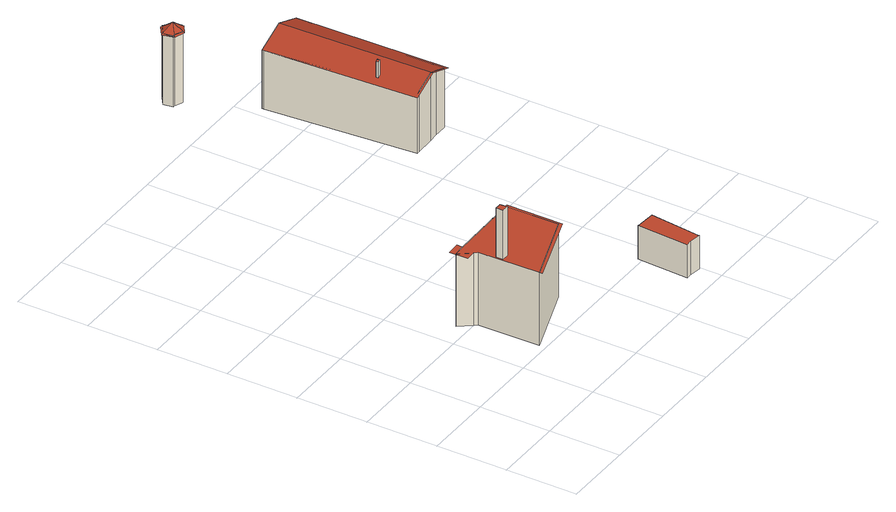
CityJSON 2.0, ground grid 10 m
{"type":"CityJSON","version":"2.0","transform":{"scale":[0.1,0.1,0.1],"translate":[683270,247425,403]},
"CityObjects":{
"building1":{"type":"Building","attributes":{"Region":8,"QualitaetStatus":1,"class":"BB01"},"children":["building1-1","building1-2"]},
"building1-1":{"type":"BuildingPart","attributes":{"Geomtype":1},"parents":["building1"],"geometry":[{"type":"MultiSurface","lod":"2","boundaries":[[[0,1,2,3,4,5,6]],[[4,7,8,5]],[[3,9,7,4]],[[2,10,9,3]],[[1,11,10,2]],[[0,12,11,1]],[[6,13,12,0]],[[5,8,13,6]],[[14,15,9,16,17,18,11,12,19]]],"semantics":{"surfaces":[{"type":"GroundSurface"},{"type":"WallSurface"},{"type":"RoofSurface"}],"values":[0,1,1,1,1,1,1,1,2]}}]},
"building1-2":{"type":"BuildingPart","attributes":{"Geomtype":2},"parents":["building1"],"geometry":[{"type":"MultiSurface","lod":"2","boundaries":[[[20,21,22,23]],[[24,20,23,25]],[[26,24,25,27]],[[21,26,27,22]],[[24,26,21,20]]],"semantics":{"surfaces":[{"type":"WallSurface"},{"type":"RoofSurface"}],"values":[0,0,0,0,1]}}]},
"building2":{"type":"Building","attributes":{"Region":8,"QualitaetStatus":1,"class":"BB00"},"children":["building2-1"]},
"building2-1":{"type":"BuildingPart","attributes":{"Geomtype":1},"parents":["building2"],"geometry":[{"type":"MultiSurface","lod":"2","boundaries":[[[28,29,30,31,32,33,34,35,36,37,38,39]],[[35,40,41,36]],[[34,42,40,35]],[[33,43,42,34]],[[32,44,43,33]],[[31,45,44,32]],[[30,46,45,31]],[[29,47,46,30]],[[28,48,47,29]],[[39,49,48,28]],[[38,50,49,39]],[[37,51,50,38]],[[36,41,51,37]],[[52,53,54]],[[55,52,54]],[[56,55,54]],[[57,56,54]],[[58,57,54]],[[53,58,54]]],"semantics":{"surfaces":[{"type":"GroundSurface"},{"type":"WallSurface"},{"type":"RoofSurface"}],"values":[0,1,1,1,1,1,1,1,1,1,1,1,1,2,2,2,2,2,2]}}]},
"building3":{"type":"Building","attributes":{"Region":8,"QualitaetStatus":1,"class":"BB07"},"children":["building3-1"]},
"building3-1":{"type":"BuildingPart","attributes":{"Geomtype":1},"parents":["building3"],"geometry":[{"type":"MultiSurface","lod":"2","boundaries":[[[59,60,61,62,63,64,65]],[[66,67,65,64]],[[68,66,64,63]],[[69,68,63,62]],[[70,69,62,61]],[[67,71,59,65]],[[71,72,60,59]],[[72,70,61,60]],[[66,68,69,70,72,71,67]]],"semantics":{"surfaces":[{"type":"GroundSurface"},{"type":"WallSurface"},{"type":"RoofSurface"}],"values":[0,1,1,1,1,1,1,1,2]}}]},
"building4":{"type":"Building","attributes":{"Region":8,"QualitaetStatus":1,"class":"BB00"},"children":["building4-1","building4-2"]},
"building4-1":{"type":"BuildingPart","attributes":{"Geomtype":1},"parents":["building4"],"geometry":[{"type":"MultiSurface","lod":"2","boundaries":[[[73,74,75,76,77,78,79,80,81,82]],[[75,83,84,76]],[[74,85,83,75]],[[73,86,85,74]],[[82,87,86,73]],[[81,88,87,82]],[[80,89,88,81]],[[79,90,89,80]],[[78,91,90,79]],[[77,92,91,78]],[[76,84,92,77]],[[93,94,83,85,86]],[[83,94,95,96,84]]],"semantics":{"surfaces":[{"type":"GroundSurface"},{"type":"WallSurface"},{"type":"RoofSurface"}],"values":[0,1,1,1,1,1,1,1,1,1,1,2,2]}}]},
"building4-2":{"type":"BuildingPart","attributes":{"Geomtype":2},"parents":["building4"],"geometry":[{"type":"MultiSurface","lod":"2","boundaries":[[[97,98,99,100]],[[101,102,97,100]],[[103,104,102,101]],[[98,104,103,99]],[[104,98,97,102]]],"semantics":{"surfaces":[{"type":"WallSurface"},{"type":"RoofSurface"}],"values":[0,0,0,0,1]}}]}
},
"vertices":[
[28,120,100],[24,124,100],[11,141,100],[28,142,100],[131,144,100],[132,69,100],[30,33,100],[131,144,207],[132,69,207],[28,142,207],[11,141,207],[24,124,207],[28,120,207],[30,33,207],[135,65,207],[134,144,207],[28,150,207],[9,149,207],[10,123,207],[30,29,207],
[31,86,279],[31,96,279],[31,96,207],[31,86,207],[41,86,279],[41,86,207],[40,96,279],[40,96,207],
[136,622,182],[134,622,182],[132,636,182],[144,645,182],[145,645,182],[150,642,182],[158,640,182],[158,638,182],[160,626,182],[158,625,182],[154,622,182],[148,617,182],[158,638,287],[160,626,286],[158,640,286],[150,642,287],[145,645,287],[144,645,287],[132,636,286],[134,622,286],[136,622,287],[148,617,287],[154,622,287],[158,625,287],[161,624,285],[160,639,285],[146,630,297],[148,615,285],[134,620,285],[130,637,285],[144,647,285],
[343,10,32],[335,10,32],[339,83,32],[340,83,32],[368,81,32],[360,9,32],[360,8,32],[360,9,81],[360,8,81],[368,81,81],[340,83,81],[339,83,81],[343,10,81],[335,10,81],
[415,667,2],[415,669,2],[456,670,2],[495,670,2],[494,603,2],[497,458,2],[477,458,2],[463,457,2],[435,456,2],[431,456,2],[456,670,104],[495,670,89],[415,669,88],[415,667,88],[431,456,89],[435,456,91],[463,457,102],[477,458,97],[497,458,89],[494,603,89],[426,453,88],[464,454,102],[501,455,88],[497,670,88],
[433,517,115],[438,518,115],[438,518,93],[433,517,91],[433,513,92],[433,513,115],[438,514,94],[438,514,115]
]}
